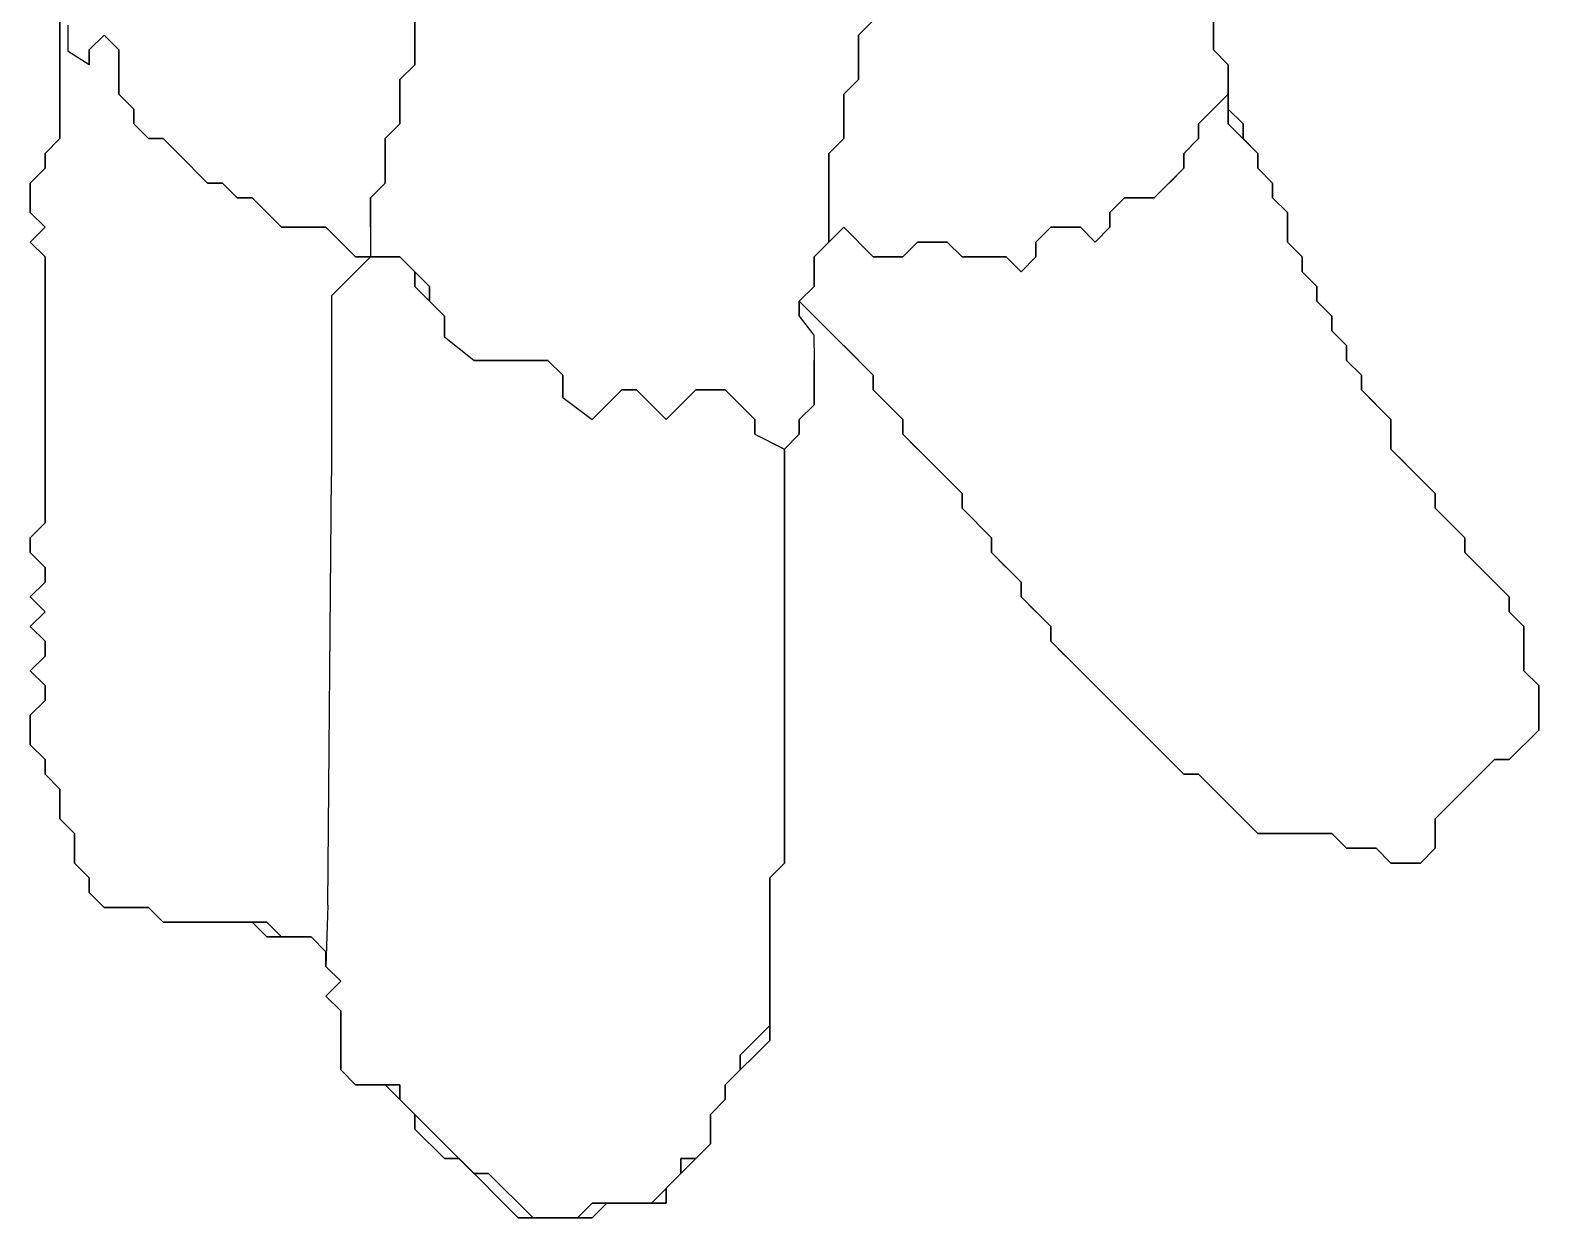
# Model space of a CAD drawing. Header units: millimetres. Extents: x 0.67 to 7.47, y 0.49 to 4.89.
# Drawn here: x 0.667 to 2.084, y 0.654 to 1.77 of the extents above; entities that cross this region are included whole.
import ezdxf

# ---------------------------------------------------------------- set-up
doc = ezdxf.new("R2010")
doc.units = ezdxf.units.MM
doc.layers.add('PDF_幾何圖形', color=7, linetype='Continuous')

msp = doc.modelspace()

# ---------------------------------------------------------------- linework, layer by layer
for p, q in [((0.7025, 1.7496), (0.7025, 1.7744)), ((0.7224, 1.7372), (0.7025, 1.7496)), ((1.7641, 1.6817), (1.7919, 1.7095)), ((0.9863, 1.5845), (0.9863, 1.5567)), ((0.9863, 1.5567), (0.9497, 1.52)), ((0.9497, 1.52), (0.9497, 1.3822)), ((1.4169, 1.4872), (1.3891, 1.515)), ((1.3891, 1.5011), (1.4027, 1.4832)), ((1.0835, 1.4595), (1.0558, 1.4812)), ((1.4027, 1.4832), (1.403, 1.4595)), ((1.1669, 1.4247), (1.1946, 1.4039)), ((1.3474, 1.39), (1.3752, 1.3761)), ((0.9497, 1.3822), (0.9497, 1.3511)), ((0.9463, 0.9478), (0.9497, 1.3511)), ((0.9463, 0.9478), (0.9446, 0.89))]:
    msp.add_line(p, q)
at = {"layer": 'PDF_幾何圖形', "lineweight": 35}
for p, q in [((0.6946, 1.8345), (0.6946, 1.6678)), ((0.6946, 1.6678), (0.6946, 1.8345)), ((1.778, 1.8206), (1.778, 1.7511)), ((1.778, 1.7511), (1.778, 1.8206)), ((1.028, 1.7789), (1.028, 1.7372)), ((1.4585, 1.7789), (1.4446, 1.765)), ((0.7363, 1.765), (0.7224, 1.7511)), ((0.7224, 1.7511), (0.7363, 1.765)), ((0.7363, 1.765), (0.7502, 1.7511)), ((0.7502, 1.7511), (0.7363, 1.765)), ((1.028, 1.7372), (1.028, 1.765)), ((1.4446, 1.765), (1.4446, 1.7233)), ((0.7224, 1.7511), (0.7224, 1.7372)), ((0.7224, 1.7372), (0.7224, 1.7511)), ((0.7502, 1.7511), (0.7502, 1.7095)), ((0.7502, 1.7095), (0.7502, 1.7511)), ((1.4446, 1.7233), (1.4446, 1.7511)), ((1.778, 1.7511), (1.7919, 1.7372)), ((1.7919, 1.7372), (1.778, 1.7511)), ((1.028, 1.7372), (1.0141, 1.7233)), ((1.0141, 1.7233), (1.028, 1.7372)), ((1.7919, 1.7372), (1.7919, 1.6817)), ((1.7919, 1.6956), (1.7919, 1.7372)), ((1.0141, 1.7233), (1.0141, 1.6817)), ((1.0141, 1.6817), (1.0141, 1.7233)), ((1.4446, 1.7233), (1.4308, 1.7095)), ((1.4308, 1.7095), (1.4446, 1.7233)), ((0.7502, 1.7095), (0.7641, 1.6956)), ((0.7641, 1.6956), (0.7502, 1.7095)), ((1.4308, 1.7095), (1.4308, 1.6678)), ((1.4308, 1.6678), (1.4308, 1.7095)), ((0.7641, 1.6956), (0.7641, 1.6817)), ((0.7641, 1.6817), (0.7641, 1.6956)), ((1.8058, 1.6817), (1.7919, 1.6956)), ((0.7641, 1.6817), (0.778, 1.6678)), ((0.778, 1.6678), (0.7641, 1.6817)), ((1.0141, 1.6817), (1.0002, 1.6678)), ((1.0002, 1.6678), (1.0141, 1.6817)), ((1.7641, 1.6678), (1.7641, 1.6817)), ((1.7641, 1.6817), (1.7641, 1.6678)), ((1.7919, 1.6817), (1.8196, 1.6539)), ((1.8058, 1.6678), (1.8058, 1.6817)), ((0.6946, 1.6678), (0.6808, 1.6539)), ((0.6808, 1.6539), (0.6946, 1.6678)), ((0.778, 1.6678), (0.7919, 1.6678)), ((0.7919, 1.6678), (0.8058, 1.6539)), ((1.0002, 1.6678), (1.0002, 1.6261)), ((1.0002, 1.6261), (1.0002, 1.6678)), ((1.4308, 1.6678), (1.4169, 1.6539)), ((1.4169, 1.6539), (1.4308, 1.6678)), ((1.7502, 1.6539), (1.7641, 1.6678)), ((1.7641, 1.6678), (1.7502, 1.6539)), ((1.8196, 1.6539), (1.8058, 1.6678)), ((0.6808, 1.6539), (0.6808, 1.64)), ((0.6808, 1.64), (0.6808, 1.6539)), ((0.8335, 1.6261), (0.8058, 1.6539)), ((1.4169, 1.6539), (1.4169, 1.5706)), ((1.4169, 1.5983), (1.4169, 1.6539)), ((1.7502, 1.64), (1.7502, 1.6539)), ((1.7502, 1.6539), (1.7502, 1.64)), ((1.8196, 1.6539), (1.8196, 1.64)), ((1.8196, 1.64), (1.8196, 1.6539)), ((0.6808, 1.64), (0.6669, 1.6261)), ((0.6669, 1.6261), (0.6808, 1.64)), ((1.7502, 1.64), (1.7224, 1.6122)), ((1.7363, 1.6261), (1.7502, 1.64)), ((1.8196, 1.64), (1.8335, 1.6261)), ((1.8335, 1.6261), (1.8196, 1.64)), ((0.6669, 1.6261), (0.6669, 1.5983)), ((0.6669, 1.5983), (0.6669, 1.6261)), ((0.8474, 1.6261), (0.8335, 1.6261)), ((0.8613, 1.6122), (0.8474, 1.6261)), ((1.0002, 1.6261), (0.9863, 1.6122)), ((0.9863, 1.6122), (1.0002, 1.6261)), ((1.8335, 1.6261), (1.8335, 1.6122)), ((1.8335, 1.6122), (1.8335, 1.6261)), ((0.8752, 1.6122), (0.8613, 1.6122)), ((0.8752, 1.6122), (0.903, 1.5845)), ((0.8891, 1.5983), (0.8752, 1.6122)), ((0.9863, 1.6122), (0.9863, 1.5845)), ((0.9863, 1.5845), (0.9863, 1.6122)), ((1.6808, 1.5983), (1.6946, 1.6122)), ((1.6946, 1.6122), (1.6808, 1.5983)), ((1.6946, 1.6122), (1.7224, 1.6122)), ((1.7224, 1.6122), (1.6946, 1.6122)), ((1.8335, 1.6122), (1.8474, 1.5983)), ((1.8474, 1.5983), (1.8335, 1.6122)), ((0.6669, 1.5983), (0.6808, 1.5845)), ((0.6808, 1.5845), (0.6669, 1.5983)), ((1.6808, 1.5845), (1.6808, 1.5983)), ((1.6808, 1.5983), (1.6808, 1.5845)), ((1.8474, 1.5983), (1.8474, 1.5706)), ((1.8474, 1.5706), (1.8474, 1.5983)), ((0.6808, 1.5845), (0.6669, 1.5706)), ((0.6669, 1.5706), (0.6808, 1.5845)), ((0.903, 1.5845), (0.9308, 1.5845)), ((0.9446, 1.5845), (0.9169, 1.5845)), ((0.9724, 1.5567), (0.9446, 1.5845)), ((1.403, 1.5567), (1.4308, 1.5845)), ((1.4308, 1.5845), (1.4585, 1.5567)), ((1.6252, 1.5845), (1.6113, 1.5706)), ((1.653, 1.5845), (1.6252, 1.5845)), ((1.6669, 1.5706), (1.653, 1.5845)), ((1.6808, 1.5845), (1.6669, 1.5706)), ((0.6669, 1.5706), (0.6808, 1.5567)), ((0.6808, 1.5567), (0.6669, 1.5706)), ((1.4169, 1.5706), (1.403, 1.5567)), ((1.4863, 1.5567), (1.5002, 1.5706)), ((1.5002, 1.5706), (1.528, 1.5706)), ((1.528, 1.5706), (1.5002, 1.5706)), ((1.528, 1.5706), (1.5419, 1.5567)), ((1.5419, 1.5567), (1.528, 1.5706)), ((1.6113, 1.5706), (1.6113, 1.5567)), ((1.8474, 1.5706), (1.8613, 1.5567)), ((1.8613, 1.5567), (1.8474, 1.5706)), ((0.6808, 1.5567), (0.6808, 1.3067)), ((0.6808, 1.3067), (0.6808, 1.5567)), ((1.0141, 1.5567), (0.9724, 1.5567)), ((0.9863, 1.5567), (1.0141, 1.5567)), ((1.0141, 1.5567), (1.028, 1.5428)), ((1.403, 1.5567), (1.403, 1.5289)), ((1.403, 1.5289), (1.403, 1.5567)), ((1.4585, 1.5567), (1.4863, 1.5567)), ((1.5419, 1.5567), (1.5696, 1.5567)), ((1.5835, 1.5567), (1.5419, 1.5567)), ((1.5974, 1.5428), (1.5835, 1.5567)), ((1.6113, 1.5567), (1.5974, 1.5428)), ((1.8613, 1.5567), (1.8613, 1.5428)), ((1.8613, 1.5428), (1.8613, 1.5567)), ((1.028, 1.5428), (1.028, 1.5289)), ((1.0419, 1.5289), (1.028, 1.5428)), ((1.8613, 1.5428), (1.8752, 1.5289)), ((1.8752, 1.5289), (1.8613, 1.5428)), ((1.028, 1.5289), (1.0558, 1.5011)), ((1.0419, 1.515), (1.0419, 1.5289)), ((1.403, 1.5289), (1.3891, 1.515)), ((1.3891, 1.515), (1.403, 1.5289)), ((1.8752, 1.5289), (1.8752, 1.515)), ((1.8752, 1.515), (1.8752, 1.5289)), ((1.0558, 1.5011), (1.0419, 1.515)), ((1.3891, 1.515), (1.3891, 1.5011)), ((1.3891, 1.5011), (1.3891, 1.515)), ((1.8752, 1.515), (1.8891, 1.5011)), ((1.8891, 1.5011), (1.8752, 1.515)), ((1.0558, 1.5011), (1.0558, 1.4812)), ((1.0558, 1.4812), (1.0558, 1.5011)), ((1.8891, 1.5011), (1.8891, 1.4872)), ((1.8891, 1.4872), (1.8891, 1.5011)), ((1.4169, 1.4872), (1.4446, 1.4595)), ((1.4585, 1.4456), (1.4308, 1.4733)), ((1.8891, 1.4872), (1.903, 1.4733)), ((1.903, 1.4733), (1.8891, 1.4872)), ((1.903, 1.4733), (1.903, 1.4595)), ((1.903, 1.4595), (1.903, 1.4733)), ((1.403, 1.4178), (1.403, 1.4595)), ((1.403, 1.4595), (1.403, 1.4178)), ((1.903, 1.4595), (1.9169, 1.4456)), ((1.9169, 1.4456), (1.903, 1.4595)), ((1.4585, 1.4317), (1.4585, 1.4456)), ((1.9169, 1.4456), (1.9169, 1.4317)), ((1.9169, 1.4317), (1.9169, 1.4456)), ((1.1946, 1.4039), (1.2224, 1.4317)), ((1.2363, 1.4317), (1.2224, 1.4317)), ((1.2641, 1.4039), (1.2363, 1.4317)), ((1.2919, 1.4317), (1.2641, 1.4039)), ((1.3196, 1.4317), (1.2919, 1.4317)), ((1.3335, 1.4178), (1.3196, 1.4317)), ((1.4863, 1.4039), (1.4585, 1.4317)), ((1.4585, 1.4317), (1.4724, 1.4178)), ((1.9169, 1.4317), (1.9308, 1.4178)), ((1.9446, 1.4039), (1.9169, 1.4317)), ((1.2085, 1.4178), (1.1946, 1.4039)), ((1.3335, 1.4178), (1.3474, 1.4039)), ((1.3474, 1.4039), (1.3335, 1.4178)), ((1.3891, 1.4039), (1.403, 1.4178)), ((1.403, 1.4178), (1.3891, 1.4039)), ((1.3474, 1.4039), (1.3474, 1.39)), ((1.3474, 1.39), (1.3474, 1.4039)), ((1.3891, 1.39), (1.3891, 1.4039)), ((1.3891, 1.4039), (1.3891, 1.39)), ((1.4863, 1.39), (1.4863, 1.4039)), ((1.9446, 1.3761), (1.9446, 1.4039)), ((1.3752, 1.3761), (1.3891, 1.39)), ((1.3891, 1.39), (1.3752, 1.3761)), ((1.5419, 1.3345), (1.4863, 1.39)), ((1.4863, 1.39), (1.5002, 1.3761)), ((1.9446, 1.39), (1.9446, 1.3761)), ((1.3752, 0.9872), (1.3752, 1.3761)), ((1.3752, 1.3761), (1.3752, 0.9872)), ((1.9446, 1.3761), (1.9585, 1.3622)), ((1.9863, 1.3345), (1.9446, 1.3761)), ((1.5419, 1.3206), (1.5419, 1.3345)), ((1.9863, 1.3206), (1.9863, 1.3345)), ((1.5696, 1.2928), (1.5419, 1.3206)), ((1.5419, 1.3206), (1.5558, 1.3067)), ((2.0141, 1.2928), (1.9863, 1.3206)), ((0.6808, 1.3067), (0.6669, 1.2928)), ((0.6669, 1.2928), (0.6808, 1.3067)), ((0.6669, 1.2928), (0.6669, 1.2789)), ((0.6669, 1.2789), (0.6669, 1.2928)), ((1.5696, 1.2789), (1.5696, 1.2928)), ((2.0141, 1.2789), (2.0141, 1.2928)), ((0.6669, 1.2789), (0.6808, 1.265)), ((0.6808, 1.265), (0.6669, 1.2789)), ((1.5974, 1.2511), (1.5696, 1.2789)), ((1.5696, 1.2789), (1.5835, 1.265)), ((2.0141, 1.2789), (2.028, 1.265)), ((2.0558, 1.2372), (2.0141, 1.2789)), ((0.6808, 1.265), (0.6808, 1.2511)), ((0.6808, 1.2511), (0.6808, 1.265)), ((0.6808, 1.2511), (0.6669, 1.2372)), ((0.6669, 1.2372), (0.6808, 1.2511)), ((1.5974, 1.2372), (1.5974, 1.2511)), ((0.6669, 1.2372), (0.6808, 1.2233)), ((0.6808, 1.2233), (0.6669, 1.2372)), ((1.6252, 1.2095), (1.5974, 1.2372)), ((1.5974, 1.2372), (1.6113, 1.2233)), ((2.0558, 1.2233), (2.0558, 1.2372)), ((0.6808, 1.2233), (0.6669, 1.2095)), ((0.6669, 1.2095), (0.6808, 1.2233)), ((2.0696, 1.2095), (2.0558, 1.2233)), ((0.6669, 1.2095), (0.6808, 1.1956)), ((0.6808, 1.1956), (0.6669, 1.2095)), ((1.6252, 1.1956), (1.6252, 1.2095)), ((2.0696, 1.1678), (2.0696, 1.2095)), ((0.6808, 1.1956), (0.6808, 1.1817)), ((0.6808, 1.1817), (0.6808, 1.1956)), ((1.7502, 1.0706), (1.6252, 1.1956)), ((1.6252, 1.1956), (1.6391, 1.1817)), ((2.0696, 1.1956), (2.0696, 1.1678)), ((0.6808, 1.1817), (0.6669, 1.1678)), ((0.6669, 1.1678), (0.6808, 1.1817)), ((0.6669, 1.1678), (0.6808, 1.1539)), ((0.6808, 1.1539), (0.6669, 1.1678)), ((2.0696, 1.1678), (2.0835, 1.1539)), ((2.0835, 1.1539), (2.0696, 1.1678)), ((0.6808, 1.1539), (0.6808, 1.14)), ((0.6808, 1.14), (0.6808, 1.1539)), ((2.0835, 1.1539), (2.0835, 1.1122)), ((2.0835, 1.1122), (2.0835, 1.1539)), ((0.6808, 1.14), (0.6669, 1.1261)), ((0.6669, 1.1261), (0.6808, 1.14)), ((0.6669, 1.1261), (0.6669, 1.0983)), ((0.6669, 1.0983), (0.6669, 1.1261)), ((2.0835, 1.1122), (2.0558, 1.0845)), ((2.0558, 1.0845), (2.0835, 1.1122)), ((0.6669, 1.0983), (0.6808, 1.0845)), ((0.6808, 1.0845), (0.6669, 1.0983)), ((0.6808, 1.0845), (0.6808, 1.0706)), ((0.6808, 1.0706), (0.6808, 1.0845)), ((1.7363, 1.0845), (1.7502, 1.0706)), ((1.9863, 1.0289), (2.0419, 1.0845)), ((2.0419, 1.0845), (2.028, 1.0706)), ((2.0558, 1.0845), (2.0419, 1.0845)), ((2.0419, 1.0845), (2.0558, 1.0845)), ((0.6808, 1.0706), (0.6946, 1.0567)), ((0.6946, 1.0567), (0.6808, 1.0706)), ((1.7641, 1.0706), (1.7502, 1.0706)), ((1.7919, 1.0428), (1.7641, 1.0706)), ((0.6946, 1.0567), (0.6946, 1.0289)), ((0.6946, 1.0289), (0.6946, 1.0567)), ((1.778, 1.0567), (1.8196, 1.015)), ((2.0002, 1.0428), (1.9863, 1.0289)), ((0.6946, 1.0289), (0.7085, 1.015)), ((0.7085, 1.015), (0.6946, 1.0289)), ((1.9863, 1.0289), (1.9863, 1.0011)), ((1.9863, 1.0011), (1.9863, 1.0289)), ((0.7085, 1.015), (0.7085, 0.9872)), ((0.7085, 0.9872), (0.7085, 1.015)), ((1.8196, 1.015), (1.8891, 1.015)), ((1.8891, 1.015), (1.8335, 1.015)), ((1.903, 1.0011), (1.8891, 1.015)), ((1.8891, 1.015), (1.903, 1.0011)), ((1.9308, 1.0011), (1.903, 1.0011)), ((1.903, 1.0011), (1.9169, 1.0011)), ((1.9446, 0.9872), (1.9308, 1.0011)), ((1.9863, 1.0011), (1.9724, 0.9872)), ((1.9724, 0.9872), (1.9863, 1.0011)), ((0.7085, 0.9872), (0.7224, 0.9733)), ((0.7224, 0.9733), (0.7085, 0.9872)), ((1.3613, 0.9733), (1.3752, 0.9872)), ((1.3752, 0.9872), (1.3613, 0.9733)), ((1.9724, 0.9872), (1.9446, 0.9872)), ((1.9446, 0.9872), (1.9724, 0.9872)), ((0.7224, 0.9733), (0.7224, 0.9595)), ((0.7224, 0.9595), (0.7224, 0.9733)), ((1.3613, 0.8206), (1.3613, 0.9733)), ((1.3613, 0.9733), (1.3613, 0.8345)), ((0.7224, 0.9595), (0.7363, 0.9456)), ((0.7363, 0.9456), (0.7224, 0.9595)), ((0.7363, 0.9456), (0.778, 0.9456)), ((0.778, 0.9456), (0.7363, 0.9456)), ((0.778, 0.9456), (0.7919, 0.9317)), ((0.7919, 0.9317), (0.778, 0.9456)), ((0.7919, 0.9317), (0.8752, 0.9317)), ((0.8891, 0.9317), (0.7919, 0.9317)), ((0.8752, 0.9317), (0.8891, 0.9178)), ((0.903, 0.9178), (0.8891, 0.9317)), ((0.8891, 0.9178), (0.9308, 0.9178)), ((0.9308, 0.9178), (0.903, 0.9178)), ((0.9308, 0.9178), (0.9446, 0.9039)), ((0.9446, 0.9039), (0.9308, 0.9178)), ((0.9446, 0.9039), (0.9446, 0.89)), ((0.9446, 0.89), (0.9446, 0.9039)), ((0.9446, 0.89), (0.9585, 0.8761)), ((0.9585, 0.8761), (0.9446, 0.89)), ((0.9585, 0.8761), (0.9446, 0.8622)), ((0.9446, 0.8622), (0.9585, 0.8761)), ((0.9446, 0.8622), (0.9585, 0.8483)), ((0.9585, 0.8483), (0.9446, 0.8622)), ((0.9585, 0.8483), (0.9585, 0.7928)), ((0.9585, 0.7928), (0.9585, 0.8483)), ((1.3613, 0.8345), (1.3335, 0.8067)), ((1.3196, 0.7789), (1.3613, 0.8206)), ((1.3335, 0.8067), (1.3335, 0.7928)), ((0.9585, 0.7928), (0.9724, 0.7789)), ((0.9724, 0.7789), (0.9585, 0.7928)), ((1.3335, 0.7928), (1.3196, 0.7789)), ((0.9724, 0.7789), (1.0002, 0.7789)), ((1.0141, 0.7789), (0.9724, 0.7789)), ((1.0002, 0.7789), (1.028, 0.7511)), ((1.0141, 0.765), (1.0141, 0.7789)), ((1.0835, 0.6956), (1.0141, 0.765)), ((1.3058, 0.7511), (1.3196, 0.765)), ((1.3196, 0.765), (1.3058, 0.7511)), ((1.3196, 0.765), (1.3196, 0.7789)), ((1.3196, 0.7789), (1.3196, 0.765)), ((1.028, 0.7511), (1.028, 0.7372)), ((1.3058, 0.7233), (1.3058, 0.7511)), ((1.3058, 0.7511), (1.3058, 0.7233)), ((1.028, 0.7372), (1.0558, 0.7095)), ((1.2641, 0.6817), (1.3058, 0.7233)), ((1.3058, 0.7233), (1.2919, 0.7095)), ((1.0558, 0.7095), (1.0696, 0.7095)), ((1.0696, 0.7095), (1.1252, 0.6539)), ((1.2919, 0.7095), (1.278, 0.7095)), ((1.278, 0.7095), (1.278, 0.6956)), ((1.0974, 0.6956), (1.0835, 0.6956)), ((1.1391, 0.6539), (1.0974, 0.6956)), ((1.278, 0.6956), (1.2502, 0.6678)), ((1.2641, 0.6678), (1.2641, 0.6817)), ((1.1946, 0.6678), (1.1808, 0.6539)), ((1.1946, 0.6539), (1.2085, 0.6678)), ((1.2502, 0.6678), (1.1946, 0.6678)), ((1.2085, 0.6678), (1.2641, 0.6678)), ((1.1252, 0.6539), (1.1946, 0.6539)), ((1.1808, 0.6539), (1.1391, 0.6539))]:
    msp.add_line(p, q, dxfattribs=at)
for points in [[(1.1669, 1.4247), (1.1669, 1.4456), (1.153, 1.4595), (1.0835, 1.4595)], [(1.1669, 1.4317), (1.1669, 1.4247)]]:
    msp.add_lwpolyline(points, dxfattribs=at)

doc.saveas('drawing.dxf')
